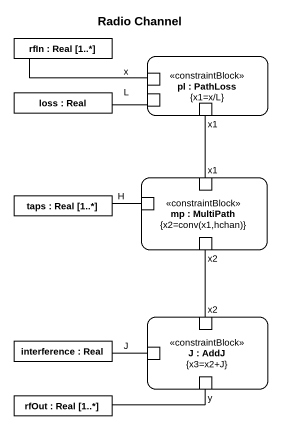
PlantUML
@startuml
title Radio Channel
rectangle "rfIn : Real [1..*]" as rfIn
rectangle "pl : PathLoss\n{x1=x/L}" as pl <<constraintBlock>> {
  port "x" as x_
  port L
  port x1
}
rectangle "loss : Real" as loss
rectangle "taps : Real [1..*]" as taps
rectangle "mp : MultiPath\n{x2=conv(x1,hchan)}" as mp <<constraintBlock>> {
  port H
  port "x1" as x1_2
  port x2
}
rectangle "J : AddJ\n{x3=x2+J}" as J <<constraintBlock>> {
  port "x2" as x2_2
  port "J" as J_2
  port y
}
rectangle "interference : Real" as interference
rectangle "rfOut : Real [1..*]" as rfOut
x_ -left- rfIn
L -left- loss
x1 -- x1_2
H -left- taps
x2 -- x2_2
J_2 -left- interference
y -left- rfOut
@enduml
